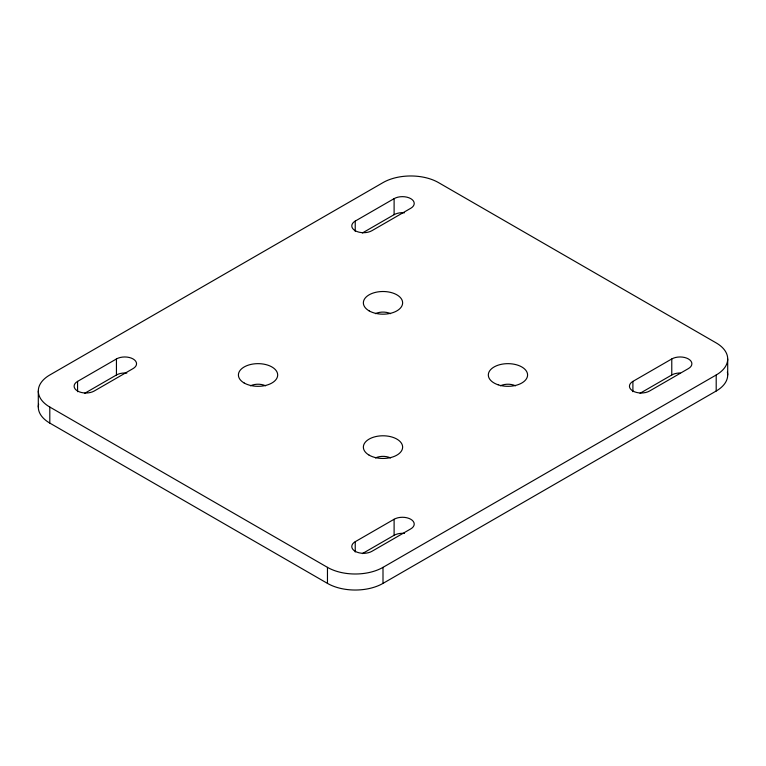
<?xml version="1.0" encoding="UTF-8"?>
<svg xmlns="http://www.w3.org/2000/svg" width="766" height="766" viewBox="0 0 766 766"><rect width="100%" height="100%" fill="white"/><g stroke="black" fill="none" stroke-linecap="round" stroke-linejoin="round"><path stroke-width="1.15" d="M77.567 381.401L116.442 358.957A11.777 6.798 0 0 1 133.102 358.957A11.777 6.798 0 0 1 133.102 368.57L94.228 391.014A11.777 6.798 0 0 1 77.567 391.014A11.777 6.798 0 0 1 77.567 381.401L77.567 391.704M355.233 221.087L394.107 198.643A11.777 6.798 0 0 1 410.767 198.643A11.777 6.798 0 0 1 410.767 208.266L371.893 230.71A11.777 6.798 0 0 1 355.233 230.71A11.777 6.798 0 0 1 355.233 221.087L355.233 231.389M84.729 393.293L116.442 374.986A11.777 6.798 0 0 1 126.821 373.099M362.395 232.988L394.107 214.671A11.777 6.798 0 0 1 404.486 212.785M355.233 541.706L394.107 519.262A11.777 6.798 0 0 1 410.767 519.262A11.777 6.798 0 0 1 410.767 528.885L371.893 551.328A11.777 6.798 0 0 1 355.233 551.328A11.777 6.798 0 0 1 355.233 541.706L355.233 552.008M632.898 381.401L671.772 358.957A11.777 6.798 0 0 1 688.433 358.957A11.777 6.798 0 0 1 688.433 368.57L649.558 391.014A11.777 6.798 0 0 1 632.898 391.014A11.777 6.798 0 0 1 632.898 381.401L632.898 391.704M362.395 553.598L394.107 535.29A11.777 6.798 0 0 1 404.486 533.404M640.06 393.293L671.772 374.986A11.777 6.798 0 0 1 680.103 372.994M49.8 407.043L327.465 567.357A39.267 22.674 0 0 0 383 567.357L716.2 374.986A39.267 22.674 0 0 0 716.2 342.919L438.535 182.614A39.267 22.674 0 0 0 383 182.614L49.8 374.986A39.267 22.674 0 0 0 49.8 407.043L49.8 423.081L327.465 583.386A39.267 22.674 0 0 0 383 583.386L716.2 391.014A39.267 22.674 0 0 0 727.365 372.027M727.7 358.957L727.7 374.986M716.2 374.986L716.2 391.014M671.772 358.957L671.772 374.986M394.107 198.643L394.107 214.671M394.107 519.262L394.107 535.29M383 567.357L383 583.386M327.465 567.357L327.465 583.386M116.442 358.957L116.442 374.986M38.3 391.014L38.3 407.043M49.8 423.081A39.267 22.674 0 0 1 38.635 404.084M500.38 385.805A11.777 6.798 0 0 1 515.528 385.805M375.426 457.944A11.777 6.798 0 0 1 390.574 457.944M250.472 385.805A11.777 6.798 0 0 1 265.62 385.805M375.426 313.667A11.777 6.798 0 0 1 390.574 313.667M498.13 384.8A19.638 11.337 0 0 0 527.582 374.986A19.638 11.337 0 0 0 498.13 365.171A19.638 11.337 0 0 0 498.13 384.8M369.116 455.138A19.638 11.337 0 0 0 401.968 450.054A19.638 11.337 0 0 0 377.916 436.17A19.638 11.337 0 0 0 369.116 455.138M244.162 383A19.638 11.337 0 0 0 277.014 377.916A19.638 11.337 0 0 0 252.971 364.032A19.638 11.337 0 0 0 244.162 383M369.116 310.862A19.638 11.337 0 0 0 401.968 305.778A19.638 11.337 0 0 0 377.916 291.894A19.638 11.337 0 0 0 369.116 310.862"/></g></svg>
